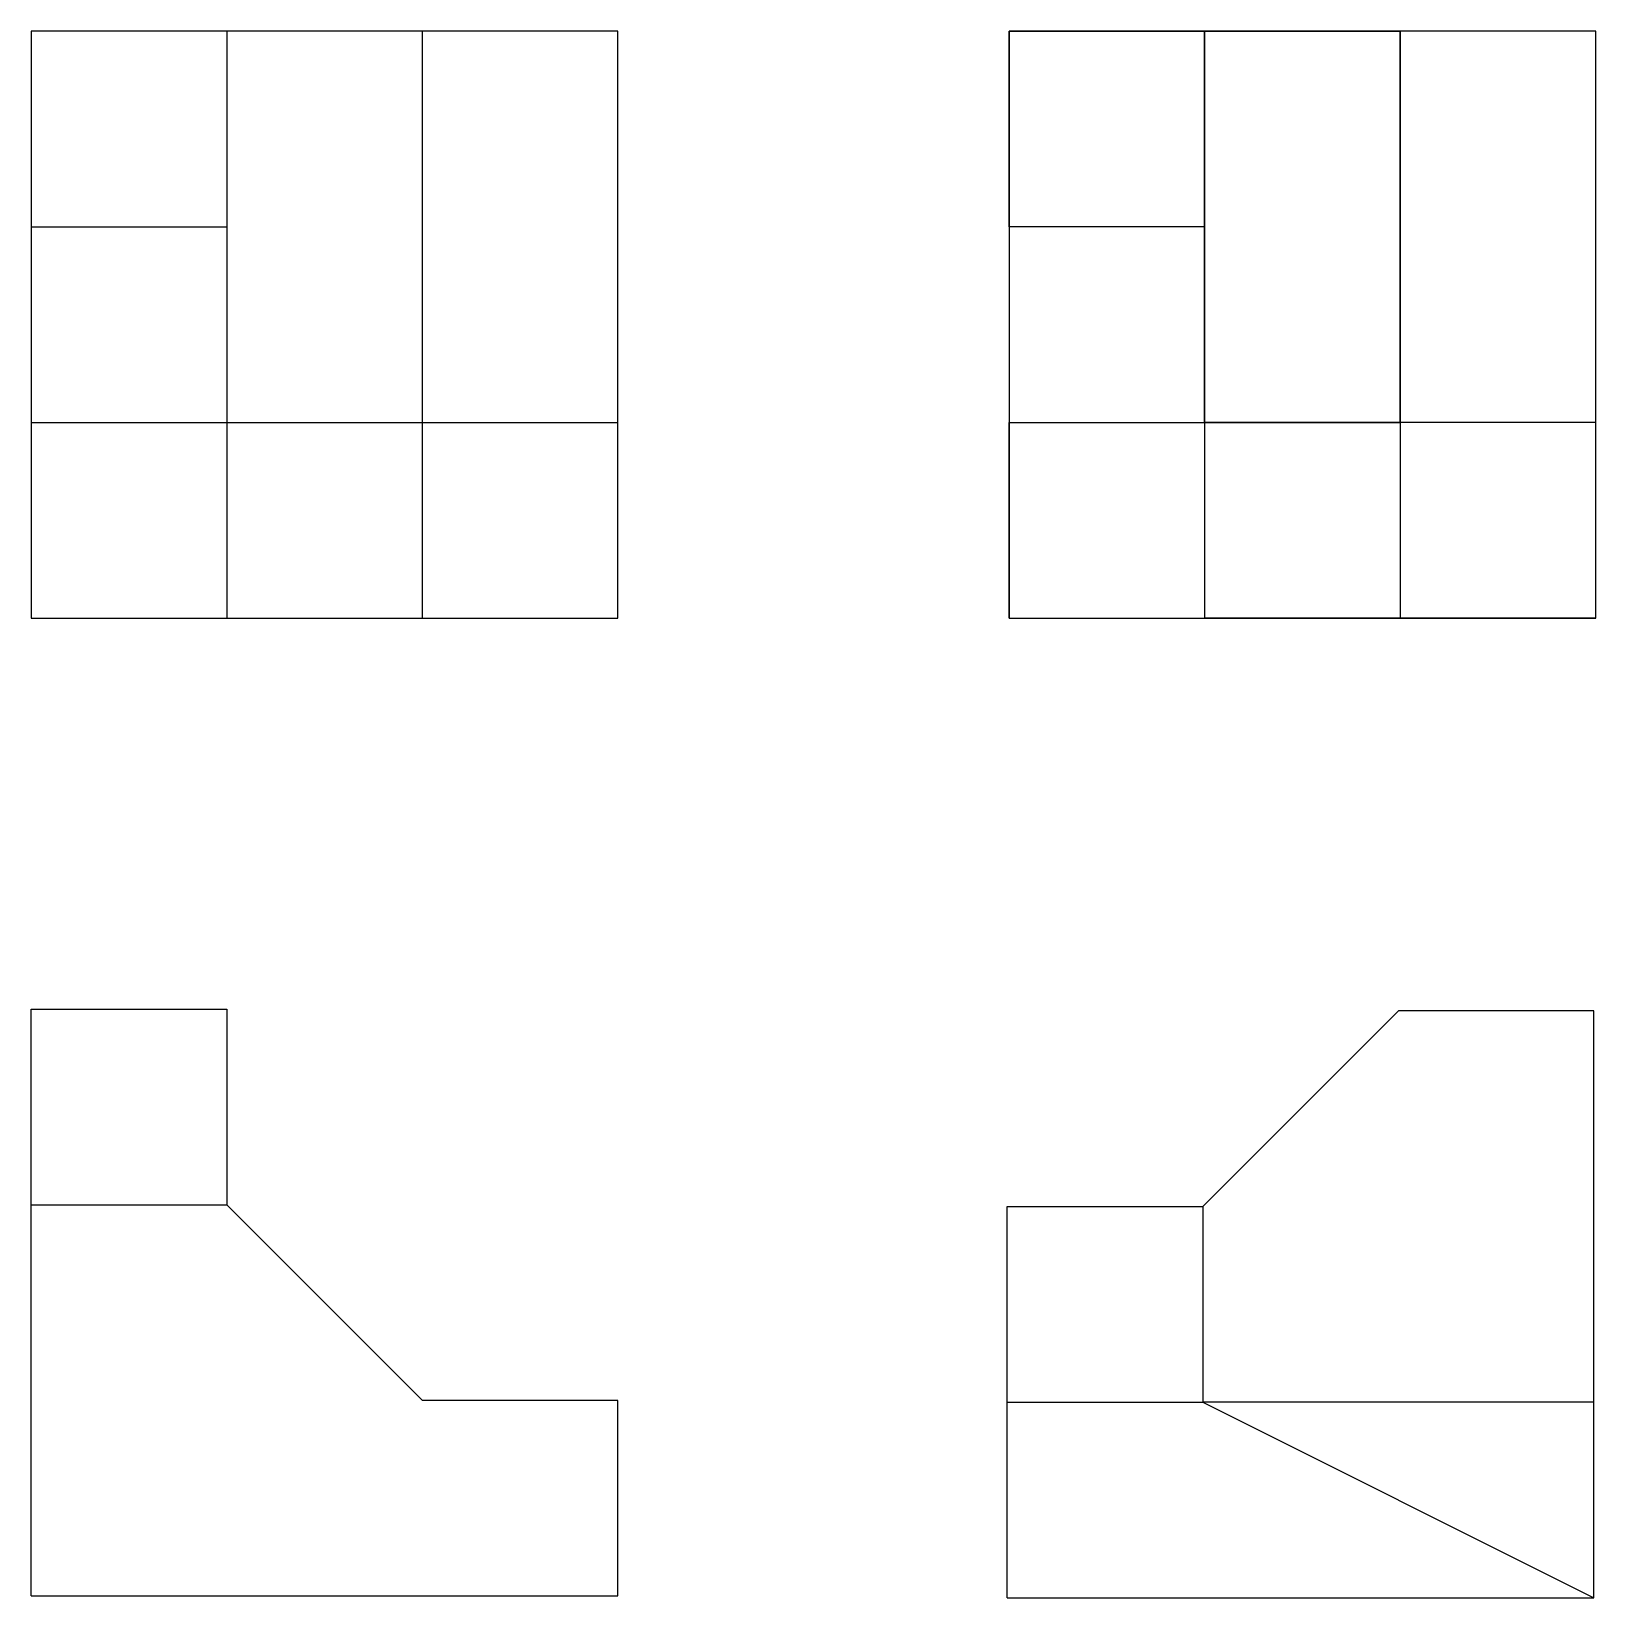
# Model space of a CAD drawing. Header units: millimetres. Extents: x 10 to 90, y 9.9 to 90.
import ezdxf

# ---------------------------------------------------------------- set-up
doc = ezdxf.new("R2010")
doc.units = ezdxf.units.MM

msp = doc.modelspace()

# ---------------------------------------------------------------- linework, layer by layer
for p, q in [((20, 90), (10, 90)), ((10, 90), (10, 80)), ((30, 90), (20, 90)), ((20, 90), (20, 80)), ((40, 90), (30, 90)), ((30, 70), (30, 90)), ((40, 80), (40, 90)), ((70, 90), (60, 90)), ((60, 90), (60, 80)), ((60, 90), (60, 90, 10)), ((60, 90, 10), (60, 90, 20)), ((60, 90, 20), (60, 90, 30)), ((60, 90, 30), (70, 90, 30)), ((60, 80, 30), (60, 90, 30)), ((80, 90), (70, 90)), ((70, 90, 30), (70, 80, 30)), ((70, 80, 10), (70, 90, 10)), ((70, 90, 10), (80, 90, 10)), ((70, 90, 30), (70, 90, -0.305)), ((90, 90), (80, 90)), ((80, 70, 10), (80, 90)), ((80, 90, 10), (80, 80, 10)), ((80, 90, 10), (80, 90)), ((90, 80), (90, 90)), ((90, 70, 10), (90, 90)), ((10, 80), (10, 70)), ((10, 80), (20, 80)), ((20, 80), (20, 70)), ((40, 70), (40, 80)), ((60, 80), (60, 70)), ((70, 80, 30), (60, 80, 30)), ((60, 80, 30), (60, 70, 20)), ((70, 80, 30), (70, 70, 20)), ((70, 70, 10), (70, 80, 10)), ((80, 80, 10), (80, 70, 10)), ((90, 70), (90, 80)), ((10, 70), (10, 60)), ((10, 70), (20, 70)), ((20, 70), (20, 60)), ((20, 70), (30, 70)), ((30, 70), (40, 70)), ((30, 60), (30, 70)), ((40, 60), (40, 70)), ((60, 70), (60, 60)), ((60, 60, 20), (60, 70, 20)), ((60, 70, 20), (70, 70, 20)), ((70, 70, 20), (70, 60, 20)), ((70, 70, 20), (80, 70, 10)), ((80, 70, 10), (70, 70, 10)), ((70, 70, 10), (70, 70, 20)), ((90, 70, 10), (80, 70, 10)), ((80, 70, 10), (80, 60, 10)), ((90, 60), (90, 70)), ((90, 60, 10), (90, 70, 10)), ((10, 60), (20, 60)), ((20, 60), (30, 60)), ((30, 60), (40, 60)), ((60, 60), (70, 60)), ((60, 60), (60, 60, 10)), ((60, 60, 10), (60, 60, 20)), ((60, 60, 20), (70, 60, 20)), ((70, 60), (80, 60)), ((80, 60, 10), (70, 60, 20)), ((80, 60), (90, 60)), ((90, 60, 10), (80, 60, 10)), ((90, 60), (90, 60, 10)), ((10, 30), (10, 40)), ((10, 40), (20, 40)), ((20, 40), (20, 30)), ((79.908, 39.91), (69.908, 29.91)), ((89.908, 39.91), (79.908, 39.91)), ((89.908, 19.91), (89.908, 39.91)), ((10, 10), (10, 30)), ((10, 30), (20, 30)), ((20, 30), (30, 20)), ((59.908, 19.91), (59.908, 29.91)), ((59.908, 29.91), (69.908, 29.91)), ((69.908, 29.91), (69.908, 19.91)), ((40, 20), (30, 20)), ((40, 10), (40, 20)), ((59.908, 9.91), (59.908, 19.91)), ((59.908, 19.91), (69.908, 19.91)), ((69.908, 19.91), (89.908, 9.91)), ((89.908, 19.91), (69.908, 19.91)), ((89.908, 9.91), (89.908, 19.91)), ((10, 10), (40, 10)), ((10, 10), (20, 10)), ((59.908, 9.91), (69.908, 9.91)), ((69.908, 9.91), (79.908, 9.91)), ((79.908, 9.91), (89.908, 9.91))]:
    msp.add_line(p, q)

doc.saveas('drawing.dxf')
